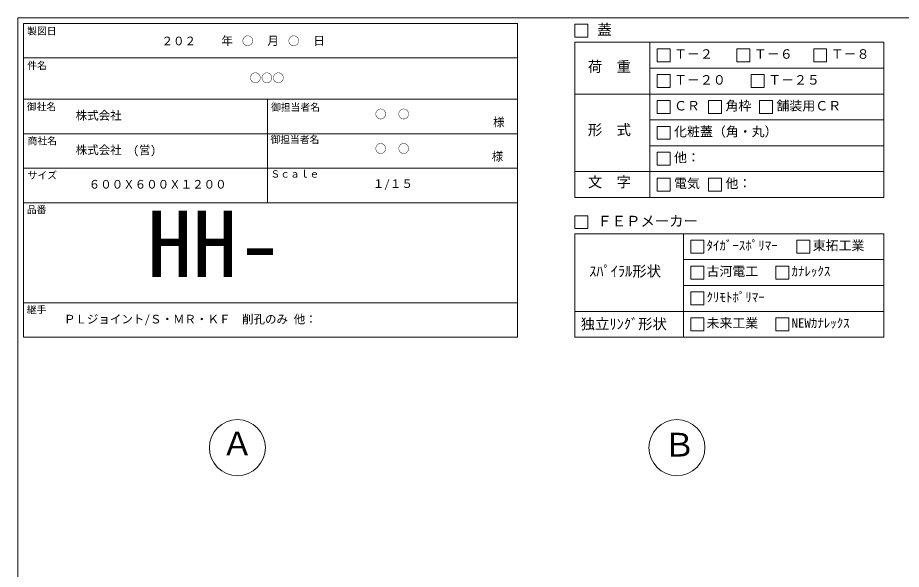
# Model space of a CAD drawing. Units: millimetres, scale not verified. Extents: x -4890 to 18490, y -2289 to 2289.
# Drawn here: x -1230 to 1846, y 369 to 2289 of the extents above; entities that cross this region are included whole.
import ezdxf
from ezdxf.enums import TextEntityAlignment as Align

# ---------------------------------------------------------------- set-up
doc = ezdxf.new("R2010")
doc.units = ezdxf.units.MM
doc.header["$LTSCALE"] = 10
doc.linetypes.add('USER5', pattern=[3.185, 0.01, -3.175])
for name, color, linetype, lineweight in [('0-2_waku', 7, 'Continuous', 18), ('0-3_gaikei', 7, 'Continuous', 18), ('0-4_kakure', 7, 'USER5', 18), ('0-D_文字１', 7, 'Continuous', 18)]:
    doc.layers.add(name, color=color, linetype=linetype, lineweight=lineweight)
doc.styles.add('ＭＳ ゴシック', font='')
doc.styles.get('ＭＳ ゴシック').set_extended_font_data('MS Gothic')

msp = doc.modelspace()

# ---------------------------------------------------------------- linework, layer by layer
at = {"layer": '0-2_waku'}
for p, q in [((-1230.1, 2288.86), (-1230.1, -1986.14)), ((-1230.1, 2288.86), (-1230.1, -1986.14)), ((-1230.1, 2288.86), (-1230.1, -1986.14)), ((-1230.1, 2288.86), (4889.9, 2288.86)), ((-1210.1, 2268.86), (-1210.1, 1176.86)), ((-1210.1, 2268.86), (509.9, 2268.86)), ((-1210.1, 2268.86), (-1210.1, 1176.86)), ((-1210.1, 2268.86), (509.9, 2268.86)), ((-1210.1, 2268.86), (-1210.1, 1176.86)), ((509.9, 2268.86), (509.9, 1176.86)), ((709.9, 2203.08), (1784.9, 2203.08)), ((709.9, 2203.08), (709.9, 1663.08)), ((970.56, 2203.08), (970.56, 1663.08)), ((1784.9, 2203.08), (1784.9, 1663.08)), ((-1210.1, 2148.86), (509.9, 2148.86)), ((-1210.1, 2148.86), (509.9, 2148.86)), ((-1210.1, 2148.86), (509.9, 2148.86)), ((-1210.1, 2148.86), (509.9, 2148.86)), ((970.56, 2113.08), (1784.9, 2113.08)), ((-1210.1, 2004.86), (509.9, 2004.86)), ((-1210.1, 2004.86), (509.9, 2004.86)), ((-360.1, 2004.86), (-360.1, 1644.86)), ((709.9, 2023.08), (1784.9, 2023.08)), ((970.56, 1933.08), (1784.9, 1933.08)), ((-1210.1, 1884.86), (509.9, 1884.86)), ((970.56, 1843.08), (1784.9, 1843.08)), ((-1210.1, 1764.86), (509.9, 1764.86)), ((709.9, 1753.08), (1784.9, 1753.08)), ((709.9, 1663.08), (1784.9, 1663.08)), ((-1210.1, 1644.86), (509.9, 1644.86)), ((709.9, 1536.86), (1784.9, 1536.86)), ((709.9, 1536.86), (709.9, 1176.86)), ((1087.71, 1536.86), (1087.71, 1176.86)), ((1784.9, 1536.86), (1784.9, 1176.86)), ((1087.71, 1446.86), (1784.9, 1446.86)), ((1087.71, 1356.86), (1784.9, 1356.86)), ((-1210.1, 1296.86), (509.9, 1296.86)), ((709.9, 1266.86), (1784.9, 1266.86)), ((-1210.1, 1176.86), (509.9, 1176.86)), ((709.9, 1176.86), (1784.9, 1176.86)), ((709.9, 1176.86), (1784.9, 1176.86))]:
    msp.add_line(p, q, dxfattribs=at)
at = {"layer": '0-3_gaikei'}
for centre in [(-465.1, 792.61), (1064.9, 792.61)]:
    msp.add_circle(centre, 97.5, dxfattribs=at)
at = {"layer": '0-D_文字１'}
for p, q in [((709.9, 2265.9), (709.9, 2220.9)), ((709.9, 2220.9), (754.9, 2220.9)), ((995.86, 2180.58), (1040.86, 2180.58)), ((995.86, 2180.58), (995.86, 2135.58)), ((995.86, 2180.58), (995.86, 2135.58)), ((995.86, 2180.58), (1040.86, 2180.58)), ((995.86, 2180.58), (995.86, 2135.58)), ((995.86, 2180.58), (1040.86, 2180.58)), ((1040.86, 2180.58), (1040.86, 2135.58)), ((1040.86, 2180.58), (1040.86, 2135.58)), ((1040.86, 2180.58), (1040.86, 2135.58)), ((1273.95, 2180.58), (1318.95, 2180.58)), ((1273.95, 2180.58), (1273.95, 2135.58)), ((1318.95, 2180.58), (1318.95, 2135.58)), ((1541.15, 2180.58), (1586.15, 2180.58)), ((1541.15, 2180.58), (1541.15, 2135.58)), ((1586.15, 2180.58), (1586.15, 2135.58)), ((995.86, 2135.58), (1040.86, 2135.58)), ((995.86, 2135.58), (1040.86, 2135.58)), ((995.86, 2135.58), (1040.86, 2135.58)), ((1273.95, 2135.58), (1318.95, 2135.58)), ((1541.15, 2135.58), (1586.15, 2135.58)), ((995.86, 2090.58), (1040.86, 2090.58)), ((995.86, 2090.58), (995.86, 2045.58)), ((1040.86, 2090.58), (1040.86, 2045.58)), ((1323.35, 2090.58), (1368.35, 2090.58)), ((1323.35, 2090.58), (1323.35, 2045.58)), ((1368.35, 2090.58), (1368.35, 2045.58)), ((995.86, 2045.58), (1040.86, 2045.58)), ((1323.35, 2045.58), (1368.35, 2045.58)), ((995.86, 2000.58), (1040.86, 2000.58)), ((995.86, 2000.58), (995.86, 1955.58)), ((995.86, 2000.58), (995.86, 1955.58)), ((1040.86, 2000.58), (1040.86, 1955.58)), ((1040.86, 2000.58), (1040.86, 1955.58)), ((1174.86, 2000.58), (1219.86, 2000.58)), ((1174.86, 2000.58), (1174.86, 1955.58)), ((1219.86, 2000.58), (1219.86, 1955.58)), ((1352.37, 2000.58), (1397.37, 2000.58)), ((1352.37, 2000.58), (1352.37, 1955.58)), ((1397.37, 2000.58), (1397.37, 1955.58)), ((995.86, 1955.58), (1040.86, 1955.58)), ((995.86, 1955.58), (1040.86, 1955.58)), ((1174.86, 1955.58), (1219.86, 1955.58)), ((1352.37, 1955.58), (1397.37, 1955.58)), ((995.86, 1910.58), (995.86, 1865.58)), ((1040.86, 1910.58), (1040.86, 1865.58)), ((995.86, 1865.58), (1040.86, 1865.58)), ((995.86, 1820.58), (1040.86, 1820.58)), ((995.86, 1820.58), (995.86, 1775.58)), ((995.86, 1820.58), (995.86, 1775.58)), ((1040.86, 1820.58), (1040.86, 1775.58)), ((1040.86, 1820.58), (1040.86, 1775.58)), ((995.86, 1775.58), (1040.86, 1775.58)), ((995.86, 1775.58), (1040.86, 1775.58)), ((995.86, 1730.58), (995.86, 1685.58)), ((1174.86, 1730.58), (1174.86, 1685.58)), ((995.86, 1685.58), (1040.86, 1685.58)), ((1174.86, 1685.58), (1219.86, 1685.58)), ((709.9, 1599.68), (709.9, 1554.68)), ((709.9, 1554.68), (754.9, 1554.68)), ((1113.01, 1514.36), (1113.01, 1469.36)), ((1482.6, 1514.36), (1527.6, 1514.36)), ((1482.6, 1514.36), (1482.6, 1469.36)), ((1482.6, 1514.36), (1527.6, 1514.36)), ((1482.6, 1514.36), (1482.6, 1469.36)), ((1482.6, 1514.36), (1527.6, 1514.36)), ((1482.6, 1514.36), (1482.6, 1469.36)), ((1527.6, 1514.36), (1527.6, 1469.36)), ((1527.6, 1514.36), (1527.6, 1469.36)), ((1527.6, 1514.36), (1527.6, 1469.36)), ((1113.01, 1469.36), (1158.01, 1469.36)), ((1482.6, 1469.36), (1527.6, 1469.36)), ((1482.6, 1469.36), (1527.6, 1469.36)), ((1482.6, 1469.36), (1527.6, 1469.36)), ((1113.01, 1424.36), (1158.01, 1424.36)), ((1113.01, 1424.36), (1113.01, 1379.36)), ((1158.01, 1424.36), (1158.01, 1379.36)), ((1408.92, 1424.36), (1408.92, 1379.36)), ((1113.01, 1379.36), (1158.01, 1379.36)), ((1408.92, 1379.36), (1453.92, 1379.36)), ((1113.01, 1334.36), (1113.01, 1289.36)), ((1113.01, 1289.36), (1158.01, 1289.36)), ((1113.01, 1244.36), (1158.01, 1244.36)), ((1113.01, 1244.36), (1113.01, 1199.36)), ((1158.01, 1244.36), (1158.01, 1199.36)), ((1408.92, 1244.36), (1453.92, 1244.36)), ((1408.92, 1244.36), (1408.92, 1199.36)), ((1453.92, 1244.36), (1453.92, 1199.36)), ((1113.01, 1199.36), (1158.01, 1199.36)), ((1408.92, 1199.36), (1453.92, 1199.36))]:
    msp.add_line(p, q, dxfattribs=at)
for points in [[(709.9, 2265.9), (754.9, 2265.9), (754.9, 2220.9)], [(709.9, 2265.9), (754.9, 2265.9), (754.9, 2220.9)], [(995.86, 2000.58), (1040.86, 2000.58), (1040.86, 1955.58)], [(995.86, 2000.58), (995.86, 1955.58), (1040.86, 1955.58)], [(995.86, 1910.58), (1040.86, 1910.58), (1040.86, 1865.58)], [(995.86, 1820.58), (1040.86, 1820.58), (1040.86, 1775.58)], [(995.86, 1820.58), (995.86, 1775.58), (1040.86, 1775.58)], [(995.86, 1730.58), (1040.86, 1730.58), (1040.86, 1685.58)], [(1174.86, 1730.58), (1219.86, 1730.58), (1219.86, 1685.58)], [(709.9, 1599.68), (754.9, 1599.68), (754.9, 1554.68)], [(1113.01, 1514.36), (1158.01, 1514.36), (1158.01, 1469.36)], [(1408.92, 1424.36), (1453.92, 1424.36), (1453.92, 1379.36)], [(1113.01, 1334.36), (1158.01, 1334.36), (1158.01, 1289.36)]]:
    msp.add_lwpolyline(points, dxfattribs=at)

# ---------------------------------------------------------------- texts
at = {"layer": '0-4_kakure', "style": 'ＭＳ ゴシック'}
for s, p in [('\u3000\u3000２０２\u3000\u3000\u3000\u3000○\u3000\u3000\u3000○', (-809.27, 2184.03)), ('○○○', (-422.59, 2055.2)), ('○\u3000○', (13.68, 1929.33)), ('株式会社', (-1028.1, 1924.95)), ('株式会社\u3000(営)', (-1028.1, 1804.95)), ('○\u3000○', (13.68, 1809.33))]:
    msp.add_text(s, height=29.33, dxfattribs=at).set_placement(p, align=Align.BOTTOM_LEFT)
at = {"layer": '0-D_文字１', "style": 'ＭＳ ゴシック'}
for s, height, p in [('製図日', 24.93, (-1196.83, 2222.42)), ('蓋', 36.66, (787.98, 2217.98)), ('\u3000\u3000年\u3000\u3000\u3000月\u3000\u3000\u3000日', 29.33, (-600.79, 2184.81)), ('Ｔ－２', 32.99, (1055.01, 2136.07)), ('Ｔ－６', 32.99, (1333.09, 2136.07)), ('Ｔ－８', 32.99, (1600.3, 2136.07)), ('件名', 24.93, (-1196.83, 2102.42)), ('荷\u3000重', 36.66, (754.86, 2089.28)), ('Ｔ－２０', 32.99, (1055.01, 2046.07)), ('Ｔ－２５', 32.99, (1382.49, 2046.07)), ('ＣＲ', 32.99, (1055.01, 1956.07)), ('角枠', 32.99, (1234, 1956.07)), ('舗装用ＣＲ', 32.99, (1411.51, 1956.07)), ('御社名', 24.93, (-1197.81, 1959.41)), ('御担当者名', 24.93, (-347.9, 1957.2)), ('御担当者名', 24.93, (-347.9, 1957.2)), ('様', 29.33, (424.85, 1901.7)), ('形\u3000式', 36.66, (754.86, 1869.32)), ('化粧蓋（角・丸）', 32.99, (1055.01, 1866.07)), ('商社名', 24.93, (-1195.2, 1840.37)), ('御担当者名', 24.93, (-350.11, 1844.89)), ('様', 29.33, (420.36, 1782.78)), ('他：', 32.99, (1055.01, 1776.07)), ('サイズ', 24.93, (-1195.2, 1720.37)), ('Ｓｃａｌｅ', 24.93, (-350.11, 1724.89)), ('６００Ｘ６００Ｘ１２００', 29.33, (-982.75, 1685.32)), ('１/１５', 29.33, (5.97, 1687.38)), ('文\u3000字', 36.66, (754.86, 1687.84)), ('電気', 32.99, (1055.01, 1686.07)), ('他：', 32.99, (1234, 1686.07)), ('品番', 24.93, (-1198.2, 1600.72)), ('HH-', 230.9, (-779.37, 1316.7)), ('ＦＥＰメーカー', 36.66, (787.98, 1551.76)), ('ﾀｲｶﾞｰｽﾎﾟﾘﾏｰ', 32.99, (1167.98, 1469.85)), ('東拓工業', 32.99, (1537.57, 1469.85)), ('ｽﾊﾟｲﾗﾙ形状', 36.66, (759.51, 1377.2)), ('古河電工', 32.99, (1167.98, 1379.85)), ('ｶﾅﾚｯｸｽ', 32.99, (1463.89, 1379.85)), ('ｸﾘﾓﾄﾎﾟﾘﾏｰ', 32.99, (1167.98, 1289.85)), ('継手', 24.93, (-1198.2, 1252.72)), ('ＰＬジョイント/Ｓ・ＭＲ・ＫＦ\u3000削孔のみ 他：', 29.33, (-1069.11, 1216.07)), ('独立ﾘﾝｸﾞ形状', 36.66, (729.98, 1193.72)), ('未来工業', 32.99, (1167.98, 1199.85)), ('NEWｶﾅﾚｯｸｽ', 32.99, (1463.89, 1199.85)), ('Ａ', 82.48, (-521.62, 740.62)), ('Ｂ', 82.48, (1016.95, 736.9))]:
    msp.add_text(s, height=height, dxfattribs=at).set_placement(p, align=Align.BOTTOM_LEFT)

doc.saveas('drawing.dxf')
